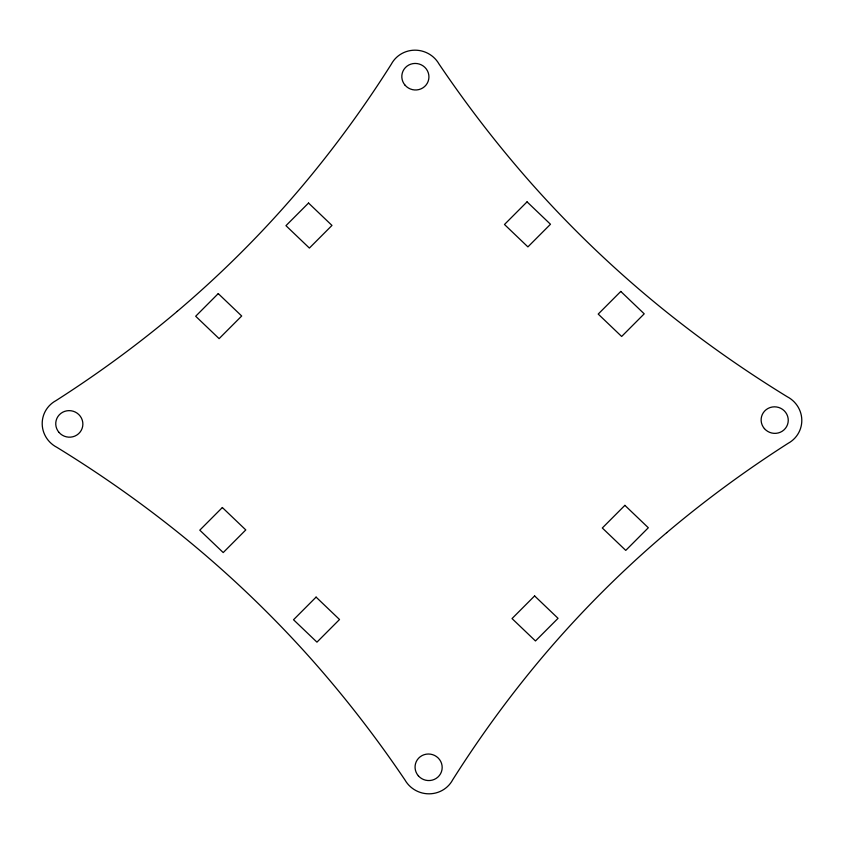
<?xml version="1.0" encoding="UTF-8"?>
<svg xmlns="http://www.w3.org/2000/svg" width="844" height="844" viewBox="0 0 844 844"><rect width="100%" height="100%" fill="white"/><g stroke="black" fill="none" stroke-linecap="round" stroke-linejoin="round"><path stroke-width="1.27" d="M177.303 311.32C138.912 343.761 98.305 373.544 55.968 400.626A27.166 26.491 15.9 0 0 42.2 424.047A27.166 26.491 15.9 0 0 56.864 447.32C100.267 473.959 141.992 503.298 181.597 535.307A1097.211 1069.949 15.9 0 1 312.164 660.071C345.702 697.967 376.698 738.089 405.014 780.035A27.166 26.491 15.9 0 0 429.132 793.824A27.166 26.491 15.9 0 0 452.711 779.772C479.403 737.561 508.848 697.102 540.951 658.837A1097.211 1069.949 15.9 0 1 666.697 532.68M666.697 532.68C705.088 500.239 745.695 470.456 788.032 443.374A27.166 26.491 15.9 0 0 801.8 419.953A27.166 26.491 15.9 0 0 787.135 396.68C743.733 370.041 702.008 340.702 662.403 308.693A1097.211 1069.949 15.9 0 1 531.836 183.929C498.298 146.033 467.302 105.911 438.986 63.965A27.166 26.491 15.9 0 0 414.868 50.176A27.166 26.491 15.9 0 0 391.289 64.228C364.597 106.439 335.152 146.898 303.049 185.163A1097.211 1069.949 15.9 0 1 177.303 311.32M218.248 293.606L195.681 316.247L219.113 338.644L241.69 316.004L218.248 293.606M308.535 203.035L285.958 225.675L309.389 248.073L331.966 225.432L308.535 203.035M222.352 507.529L199.785 530.169L223.217 552.567L245.794 529.927L222.352 507.529M527.046 201.853L504.48 224.493L527.911 246.891L550.478 224.251L527.046 201.853M316.089 597.109L293.522 619.749L316.954 642.147L339.52 619.507L316.089 597.109M620.783 291.433L598.206 314.073L621.648 336.471L644.215 313.831L620.783 291.433M534.611 595.927L512.034 618.568L535.465 640.965L558.042 618.325L534.611 595.927M624.887 505.356L602.31 527.996L625.752 550.394L648.319 527.753L624.887 505.356M764.4 428.604A13.578 13.24 15.9 0 0 787.484 424.669A13.578 13.24 15.9 0 0 772.197 407.019A13.578 13.24 15.9 0 0 764.4 428.604M418.329 775.794A13.578 13.24 15.9 0 0 441.412 771.849A13.578 13.24 15.9 0 0 426.125 754.209A13.578 13.24 15.9 0 0 418.329 775.794M59.017 432.413A13.578 13.24 15.9 0 0 82.1 428.478A13.578 13.24 15.9 0 0 66.813 410.828A13.578 13.24 15.9 0 0 59.017 432.413M405.088 85.223A13.578 13.24 15.9 0 0 428.161 81.288A13.578 13.24 15.9 0 0 412.874 63.638A13.578 13.24 15.9 0 0 405.088 85.223"/></g></svg>
